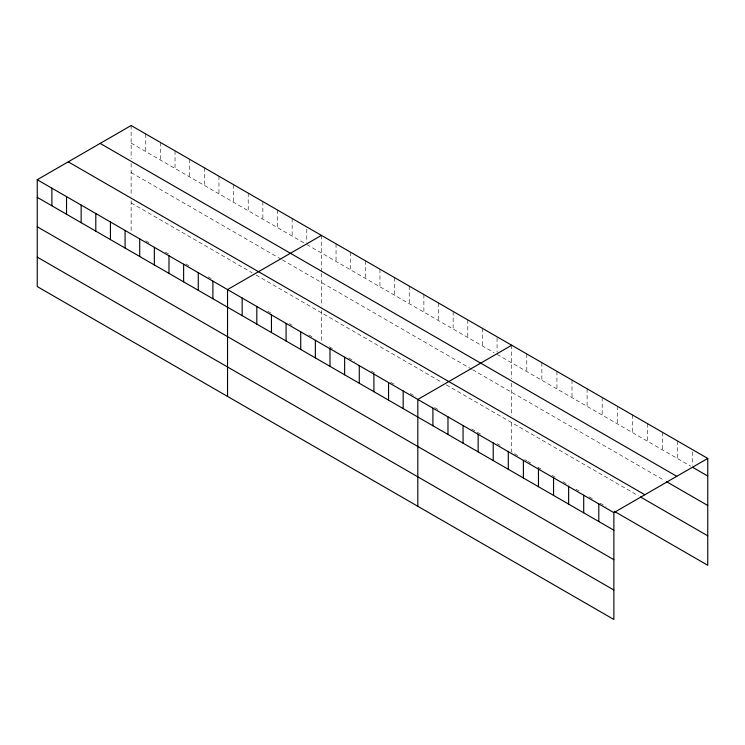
<?xml version="1.0" encoding="UTF-8"?>
<svg xmlns="http://www.w3.org/2000/svg" width="745" height="745" viewBox="0 0 745 745"><rect width="100%" height="100%" fill="white"/><g stroke="black" fill="none" stroke-linecap="round" stroke-linejoin="round"><path stroke-width="0.56" stroke-dasharray="3.73 2.79" d="M131.129 143.124L303.848 242.842M306.782 244.537L494.131 352.702M497.064 354.397L690.662 466.165M131.129 172.579L281.405 259.335M282.383 259.903L471.687 369.194M472.665 369.762L664.521 480.525M131.129 202.919L252.136 272.772M256.038 275.026L442.418 382.632M446.32 384.886L638.381 495.77M145.769 240.812L149.671 243.066M165.288 252.08L169.19 254.334M185.775 263.916L189.677 266.17M208.218 276.87L211.152 278.565M267.744 311.242L272.623 314.055M289.209 323.628L292.142 325.323M308.728 334.896L312.63 337.15M329.225 346.732L335.073 350.113M348.735 358L354.592 361.381M371.178 370.954L375.089 373.208M390.697 382.222L394.599 384.476M410.216 393.49L416.073 396.871M434.605 407.58L438.516 409.834M471.687 428.99L480.469 434.056M497.064 443.629L499.988 445.324M517.728 455.567L511.703 452.085L511.703 420.385M524.769 459.628L526.78 460.792M527.786 461.369L530.803 463.111M537.843 467.18L541.857 469.499M551.915 475.301L555.938 477.62M562.978 481.689L569.003 485.172M576.043 489.232L579.061 490.974M589.118 496.775L593.132 499.103M600.172 503.164L606.207 506.647M692.673 451.926L692.673 465.131M677.587 441.021L677.587 458.622M662.51 432.314L662.51 449.915M647.424 423.607L647.424 441.208M632.347 414.9L632.347 432.5M617.26 406.193L617.26 423.793M602.183 397.485L602.183 415.086M587.107 388.778L587.107 406.379M572.02 380.071L572.02 397.672M556.943 371.364L556.943 388.965M541.857 362.657L541.857 380.257M526.78 353.95L526.78 371.55M511.703 345.242L511.703 378.702M511.703 383.237L511.703 415.896M497.064 337.895L497.064 352.199M482.425 328.34L482.425 345.941M467.786 319.894L467.786 337.494M453.146 311.447L453.146 329.048M438.516 302.992L438.516 320.592M423.877 294.545L423.877 312.146M409.238 286.089L409.238 303.69M394.599 277.643L394.599 295.244M379.959 269.187L379.959 286.788M365.329 260.741L365.329 278.341M350.69 252.285L350.69 269.886M336.051 243.838L336.051 261.439M321.412 235.383L321.412 272.242M321.412 273.378L321.412 306.037M321.412 310.525L321.412 342.225M306.782 229.134L306.782 242.339M292.142 218.481L292.142 236.081M277.503 210.034L277.503 227.635M262.864 201.578L262.864 219.188M248.225 193.132L248.225 210.733M233.595 184.685L233.595 202.286M218.956 176.23L218.956 193.83M204.316 167.783L204.316 185.384M189.677 159.328L189.677 176.928M175.038 150.881L175.038 168.482M160.408 142.425L160.408 160.026M145.769 133.979L145.769 151.58M131.129 125.523L131.129 158.983M131.129 163.518L131.129 196.177M131.129 200.666L131.129 232.366"/><path stroke-width="1.12" d="M613.871 559.681L613.871 512.635L37.25 179.731L37.25 286.564L613.871 619.477L613.871 559.681L37.25 226.778M614.253 511.293L707.75 565.269L707.75 458.436L131.129 125.523L37.25 179.731M321.412 235.383L227.532 289.591L227.532 396.424M511.703 345.242L417.815 399.45L417.815 506.283M613.871 512.635L707.75 458.436M692.673 467.329L707.75 476.036M100.147 143.412L676.767 476.325M666.533 481.689L707.75 505.482M68.233 161.842L644.853 494.745M640.393 496.934L707.75 535.823M37.25 197.332L613.871 530.235M37.25 257.118L613.871 590.021M598.794 503.927L598.794 521.528M583.707 495.22L583.707 512.821M568.631 486.513L568.631 504.114M553.544 477.806L553.544 495.406M538.467 469.099L538.467 486.699M523.381 460.391L523.381 477.992M508.304 451.684L508.304 469.285M493.227 442.977L493.227 460.578M478.141 434.27L478.141 451.88M463.064 425.563L463.064 443.173M447.978 416.865L447.978 434.465M432.901 408.158L432.901 425.758M403.185 390.995L403.185 408.595M388.545 382.548L388.545 400.149M373.906 374.092L373.906 391.693M359.267 365.646L359.267 383.247M344.637 357.19L344.637 374.791M329.998 348.744L329.998 366.344M315.358 340.288L315.358 357.889M300.719 331.842L300.719 349.442M286.08 323.386L286.08 340.987M271.45 314.939L271.45 332.54M256.811 306.493L256.811 324.094M242.172 298.037L242.172 315.638M212.893 281.135L212.893 298.736M198.263 272.689L198.263 290.289M183.624 264.233L183.624 281.834M168.985 255.786L168.985 273.387M154.345 247.331L154.345 264.931M139.715 238.884L139.715 256.485M125.076 230.429L125.076 248.029M110.437 221.982L110.437 239.583M95.798 213.526L95.798 231.127M81.158 205.08L81.158 222.681M66.528 196.624L66.528 214.234M51.889 188.178L51.889 205.778"/></g></svg>
